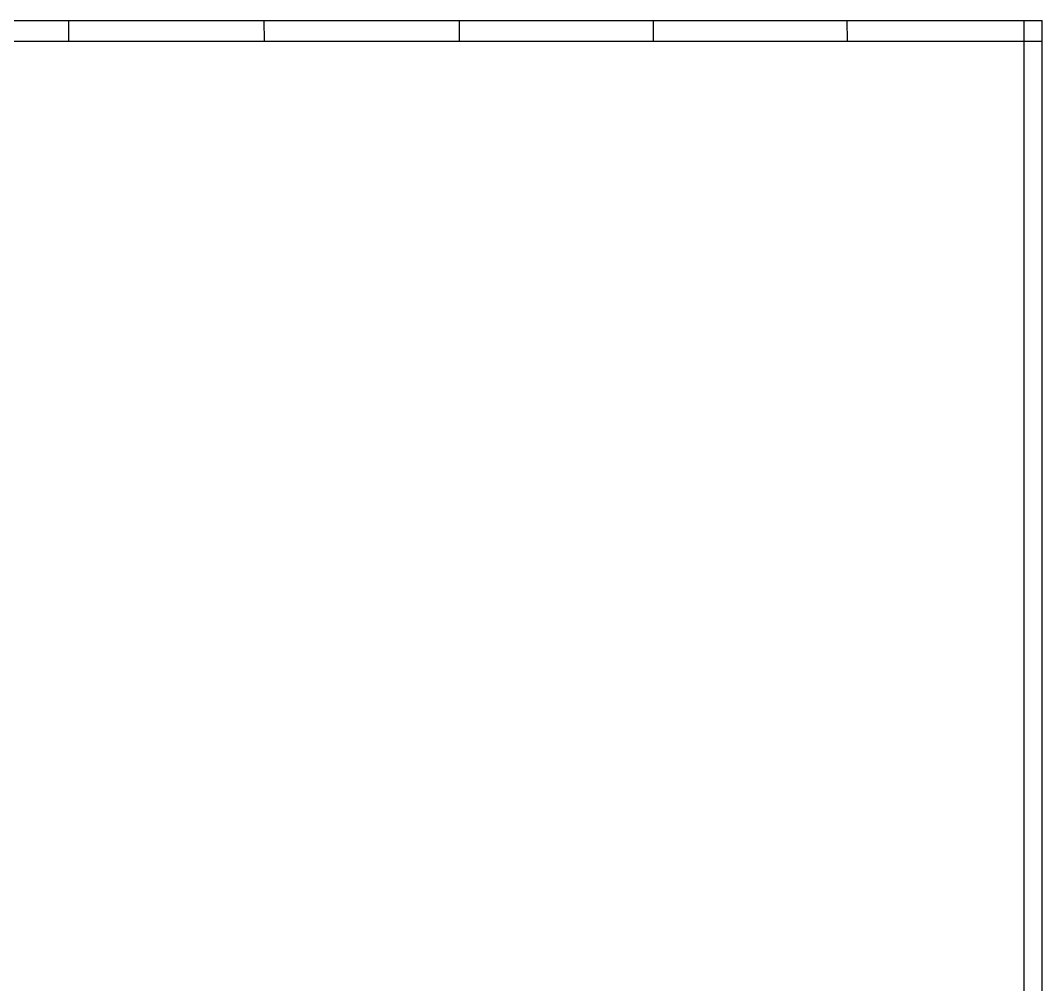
# Model space of a CAD drawing. Header units: millimetres. Extents: x 0 to 420, y 0 to 297.
# Drawn here: x 262.6 to 420, y 148.5 to 297 of the extents above; entities that cross this region are included whole.
import ezdxf

# ---------------------------------------------------------------- set-up
doc = ezdxf.new("R2010")
doc.units = ezdxf.units.MM
doc.header["$LTSCALE"] = 23.1
doc.layers.add('M0166-05-0001-00_DXF_FORMAT', color=7, linetype='CONTINUOUS')

msp = doc.modelspace()

# ---------------------------------------------------------------- linework, layer by layer
at = {"layer": 'M0166-05-0001-00_DXF_FORMAT', "color": 7, "linetype": 'CONTINUOUS'}
for p, q in [((0, 297), (420, 297)), ((269.967, 297), (269.987, 293.817)), ((300.068, 297), (300.088, 293.817)), ((330.139, 297), (330.159, 293.817)), ((360.032, 297), (360.032, 293.817)), ((389.897, 297), (389.917, 293.817)), ((417.16, 296.988), (417.179, 0.21)), ((420, 0), (420, 297)), ((0, 293.817), (420.039, 293.817))]:
    msp.add_line(p, q, dxfattribs=at)

doc.saveas('drawing.dxf')
